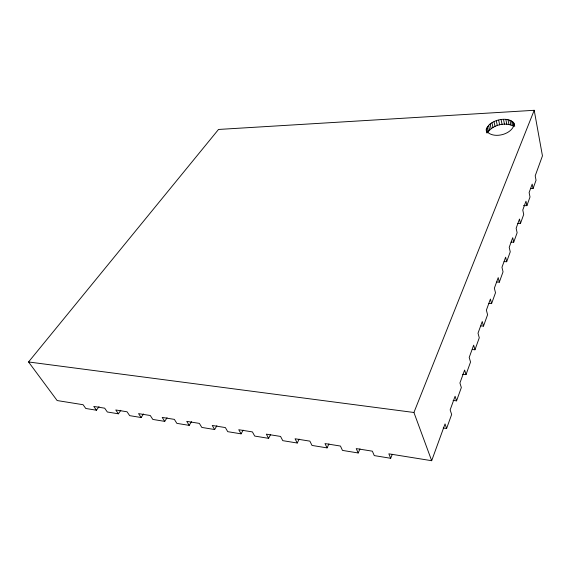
<?xml version="1.0" encoding="UTF-8"?>
<svg xmlns="http://www.w3.org/2000/svg" width="571" height="571" viewBox="0 0 571 571"><rect width="100%" height="100%" fill="white"/><g stroke="black" fill="none" stroke-linecap="round" stroke-linejoin="round"><path stroke-width="0.86" d="M486.535 132.108C484.458 120.167 512.58 113.315 514.728 126.248M443.224 428.022L446.601 428.486L451.647 414.475L450.141 409.892L455.094 396.253L456.557 400.842L453.088 400.428M456.557 400.842L461.339 387.566L459.926 382.977L464.623 370.044L466 374.633L462.603 374.283M466 374.633L470.54 362.035L469.198 357.446L473.659 345.17L474.965 349.759L472.338 349.531M474.965 349.759L479.276 337.789L478.013 333.207L482.252 321.537L483.48 326.112L480.91 325.934M483.48 326.112L487.584 314.728L486.385 310.153L490.425 299.047L491.588 303.615L488.933 303.458M491.588 303.615L495.5 292.766L494.365 288.205L498.212 277.62L499.318 282.174L496.706 282.06M499.318 282.174L503.044 271.825L501.966 267.285L505.635 257.186L506.684 261.718L504.129 261.639M506.684 261.718L510.246 251.84L509.218 247.322L512.722 237.672L513.722 242.183L511.066 242.133M513.722 242.183L517.126 232.747L516.148 228.25L519.503 219.028L520.452 223.511L517.847 223.489M520.452 223.511L523.707 214.482L522.779 210.007L525.984 201.185L526.89 205.646L523.471 205.653M526.89 205.646L530.002 196.995L529.124 192.555L532.193 184.105L533.057 188.53L530.388 188.566M533.057 188.53L536.041 180.243L535.198 175.825L542.45 155.883L534.206 110.296L218.515 129.453L28.55 361.964L57.143 400.549L83.088 404.718L85.778 408.479L96.456 410.221L99.033 406.602M270.597 434.552L268.598 438.342L266.343 434.153L280.561 436.437L282.773 440.655L297.234 443.017L295.071 438.764L309.882 441.14L312.002 445.43L327.076 447.892L325.006 443.574L340.452 446.051L342.472 450.405L358.203 452.974L356.24 448.585L372.363 451.176L374.269 455.601L390.685 458.285L388.844 453.824L431.676 460.704L445.045 423.91L446.601 428.486M431.676 460.704L413.925 412.483L534.206 110.296M390.685 458.285L392.291 454.295M358.203 452.974L359.98 448.892M327.076 447.892L328.939 443.91M297.234 443.017L299.168 439.135M216.88 425.716L214.653 429.528L212.241 425.459L225.367 427.572L227.743 431.669L241.09 433.846L243.153 430.149M512.837 121.687L513.772 126.377C505.499 121.623 492.959 124.735 487.605 132.572L486.578 127.94M167.053 417.729L164.726 421.377L162.2 417.422L174.355 419.378L176.86 423.354L189.215 425.374L191.492 421.648M120.795 410.313L118.397 413.804L115.77 409.971L127.055 411.784L129.667 415.645L141.137 417.522L143.499 413.954M28.55 361.964L413.925 412.483M118.397 413.804L107.334 411.998L104.679 408.186L93.787 406.438L96.456 410.221M164.726 421.377L152.828 419.428L150.266 415.51L138.553 413.625L141.137 417.522M214.653 429.528L201.813 427.429L199.372 423.397L186.746 421.369L189.215 425.374M268.598 438.342L254.709 436.073L252.411 431.912L238.757 429.72L241.09 433.846M486.185 130.559C492.352 139.731 512.608 134.685 514.257 123.893M486.171 129.274L487.034 133.136M488.583 125.256L489.604 129.881M487.391 126.591L488.412 131.216M490.125 123.993L491.139 128.618M491.959 122.822L492.966 127.447M494.043 121.787L495.036 126.419M496.306 120.924L497.291 125.556M498.69 120.238L499.668 124.878M501.117 119.767L502.087 124.414M503.522 119.517L504.486 124.171M505.835 119.503L506.791 124.164M507.983 119.717L508.932 124.385M509.903 120.167L510.852 124.842M511.537 120.824L512.48 125.506M513.75 122.715L514.378 125.848"/></g></svg>
